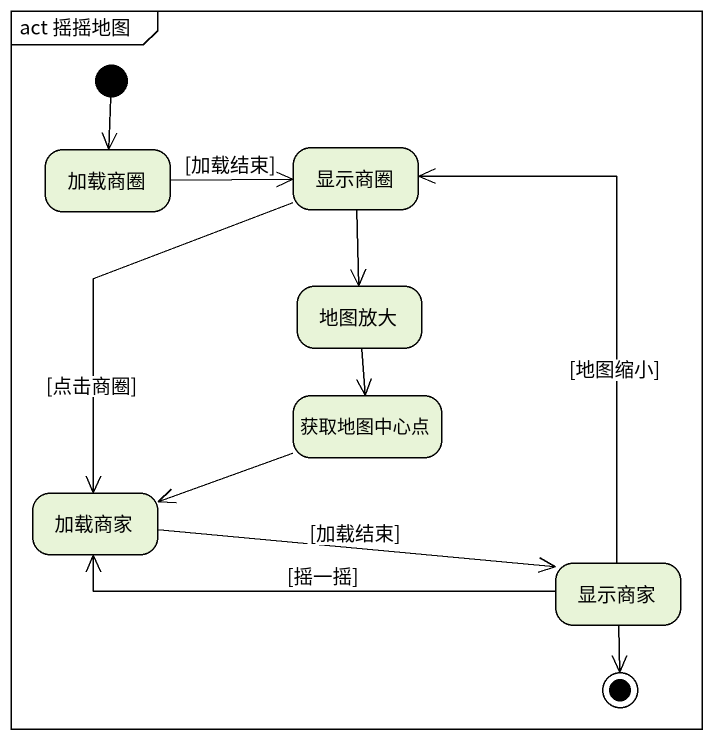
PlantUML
@startuml
mainframe act 摇摇地图
hide empty description
state 加载商圈
state 显示商圈
state 地图放大
state 获取地图中心点
state 加载商家
state 显示商家
[*] --> 加载商圈
加载商圈 -right-> 显示商圈 : [加载结束]
显示商圈 --> 地图放大
显示商圈 --> 加载商家 : [点击商圈]
地图放大 --> 获取地图中心点
获取地图中心点 -left-> 加载商家
加载商家 -right-> 显示商家 : [加载结束]
显示商家 -up-> 显示商圈 : [地图缩小]
显示商家 -left-> 加载商家 : [摇一摇]
显示商家 --> [*]
@enduml
